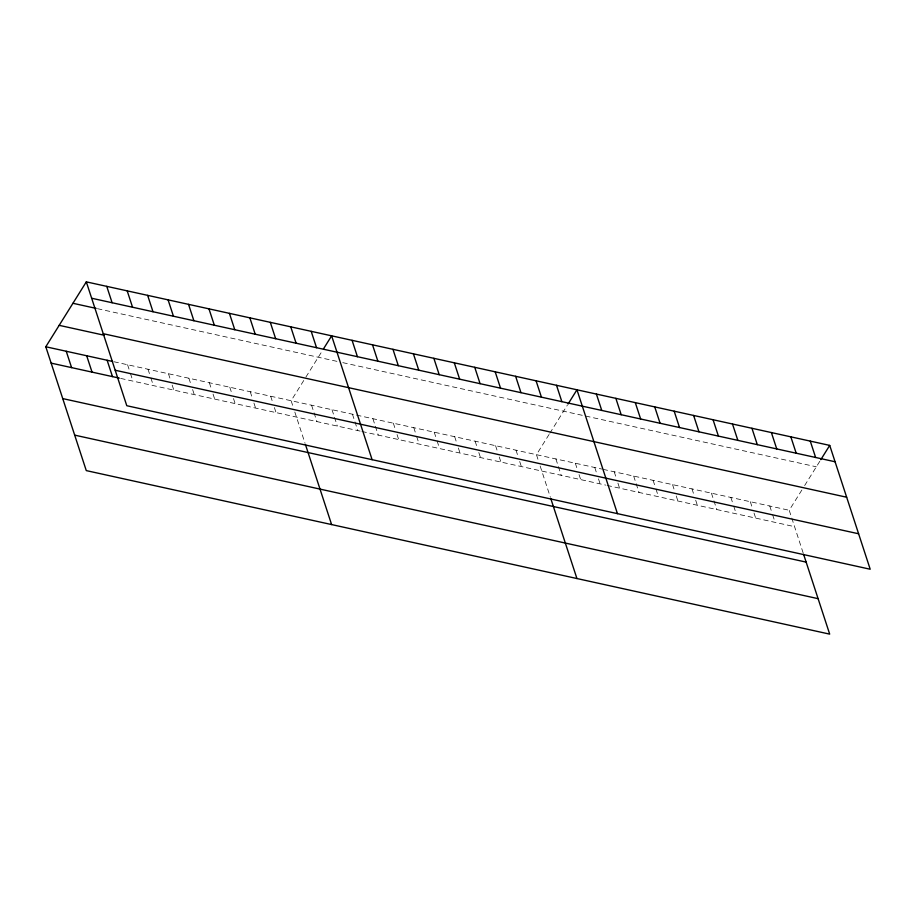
<?xml version="1.0" encoding="UTF-8"?>
<svg xmlns="http://www.w3.org/2000/svg" width="916" height="916" viewBox="0 0 916 916"><rect width="100%" height="100%" fill="white"/><g stroke="black" fill="none" stroke-linecap="round" stroke-linejoin="round"><path stroke-width="0.69" stroke-dasharray="4.58 3.44" d="M303.746 380.495L291.128 400.727L293.177 407.013M305.875 377.106L322.73 350.107M549.073 434.459L536.455 454.691L538.505 460.977M549.818 433.268L567.302 405.261M803.149 552.92L789.214 510.281L802.576 488.869M804.649 485.56L820.06 460.863M97.474 308.681L338.714 361.74M342.802 362.644L816.351 466.805M113.95 361.751L355.179 414.811M356.542 415.108L601.72 469.038M603.106 469.347L789.214 510.281M120.66 378.411L360.526 431.184M361.889 431.482L605.682 485.102M607.068 485.411L794.561 526.654M769.761 506.01L772.234 513.555M772.646 514.815L775.119 522.372M750.318 501.728L752.38 508.025M754.028 513.063L755.677 518.101M730.876 497.457L733.35 505.002M733.762 506.262L736.224 513.819M711.434 493.174L716.781 509.548M691.992 488.904L694.053 495.19M695.702 500.228L697.339 505.266M672.55 484.621L674.611 490.919M676.248 495.957L677.897 500.995M653.108 480.35L655.581 487.896M655.993 489.155L658.455 496.712M633.666 476.068L639.013 492.43M614.224 471.797L616.285 478.083M617.922 483.121L619.571 488.159M594.782 467.515L596.831 473.812M598.48 478.85L600.129 483.877M575.34 463.244L577.389 469.53M579.038 474.568L580.687 479.606M555.898 458.962L561.245 475.324M540.154 466.015L550.39 497.319M516.006 450.191L518.067 456.489M519.704 461.515L521.353 466.553M495.567 445.691L497.617 451.989M499.266 457.027L500.915 462.053M475.118 441.191L477.179 447.489M478.828 452.527L480.465 457.565M454.68 436.703L456.729 442.989M458.378 448.027L460.027 453.065M434.23 432.203L436.703 439.749M437.115 441.008L439.577 448.565M413.792 427.703L416.253 435.26M416.666 436.52L419.139 444.065M393.342 423.203L395.403 429.501M397.052 434.539L398.689 439.577M372.904 418.715L374.953 425.001M375.365 426.261L378.251 435.077M352.454 414.215L357.801 430.577M332.016 409.715L337.363 426.077M311.566 405.215L316.913 421.589M294.826 412.051L305.062 443.367M270.678 396.227L272.739 402.525M274.388 407.551L276.025 412.589M250.24 391.727L252.289 398.025M253.938 403.063L255.587 408.089M229.79 387.228L231.851 393.525M233.5 398.563L235.149 403.601M209.352 382.739L211.413 389.025M213.05 394.063L214.699 399.101M188.902 378.239L190.963 384.537M192.612 389.563L194.261 394.601M168.464 373.739L170.525 380.037M172.162 385.075L173.811 390.101M148.014 369.24L150.487 376.797M150.9 378.056L153.373 385.613M127.576 364.751L130.049 372.297M130.45 373.556L132.923 381.113"/><path stroke-width="1.37" d="M803.572 554.237L829.69 634.135L86.276 470.606L45.8 346.763L86.31 281.865L829.724 445.394L870.2 569.237L126.786 405.719L86.31 281.865M323.462 348.916L331.638 335.829L372.114 459.683M568.046 404.07L576.966 389.792L617.441 513.647M820.805 459.672L829.724 445.394M91.657 298.238L835.071 461.756M72.948 303.288L96.111 308.383M103.256 333.699L846.659 497.228M59.174 325.34L104.149 335.233M45.8 346.763L112.588 361.454M115.198 370.247L858.613 533.776M51.147 363.125L119.298 378.113M62.746 398.597L806.149 562.115M74.688 435.134L818.091 598.663M810.282 441.123L815.629 457.485M790.84 436.84L796.187 453.202M771.387 432.57L776.745 448.932M751.944 428.287L757.303 444.649M732.502 424.016L737.849 440.378M713.06 419.734L718.407 436.096M693.618 415.452L698.965 431.825M674.176 411.181L679.523 427.543M654.734 406.899L660.081 423.272M635.292 402.628L640.639 418.99M615.85 398.345L621.197 414.719M596.408 394.075L601.755 410.437M556.516 385.304L561.863 401.666M536.078 380.804L541.425 397.166M515.628 376.304L520.975 392.666M550.814 498.636L576.931 578.534M495.19 371.804L500.537 388.178M474.74 367.316L480.087 383.678M454.302 362.816L459.649 379.178M433.852 358.316L439.211 374.678M413.414 353.816L418.761 370.19M392.964 349.328L398.323 365.69M372.526 344.828L377.873 361.19M352.076 340.328L357.435 356.702M311.188 331.34L316.547 347.702M290.75 326.84L296.097 343.202M270.3 322.34L275.659 338.714M305.486 444.672L331.603 524.57M249.862 317.841L255.209 334.214M229.424 313.352L234.771 329.714M208.974 308.852L214.321 325.214M188.536 304.352L193.883 320.726M168.086 299.853L173.433 316.226M147.648 295.364L152.995 311.726M127.198 290.864L132.545 307.226M106.76 286.365L112.107 302.738M107.126 360.251L112.485 376.613M86.688 355.751L92.035 372.114M66.238 351.252L71.597 367.625"/></g></svg>
